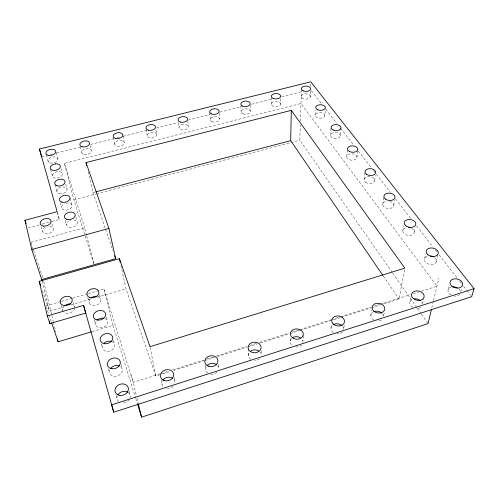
<?xml version="1.0" encoding="UTF-8"?>
<svg xmlns="http://www.w3.org/2000/svg" width="499" height="499" viewBox="0 0 499 499"><rect width="100%" height="100%" fill="white"/><g stroke="black" fill="none" stroke-linecap="round" stroke-linejoin="round"><path stroke-width="0.37" stroke-dasharray="2.5 1.87" d="M280.594 104.247A4.628 2.713 -1.1 0 0 274.238 101.459A4.628 2.713 -1.1 0 0 273.184 106.131A4.628 2.713 -1.1 0 0 280.594 104.247L280.65 97.299M290.2 341.017L290.299 337.137M301.178 96.151L301.396 89.209M392.308 272.516L299.83 140.244L300.317 124.943M300.435 121.12L301.228 95.789M310.546 86.452L310.677 83.37M310.341 96.756A4.603 2.657 0.3 0 0 303.885 94.03A4.603 2.657 0.3 0 0 303.049 98.609A4.603 2.657 0.3 0 0 310.341 96.756L310.627 89.801M303.261 335.59L302.937 342.576A6.418 5.165 4.5 0 0 302.438 339.913M315.393 115.001L315.636 110.042M324.874 115.668A4.765 2.826 1.2 0 0 318.137 112.755A4.765 2.826 1.2 0 0 317.389 117.621A4.765 2.826 1.2 0 0 324.874 115.668L325.298 108.576M330.55 135.104L331.037 127.956M340.38 135.834A4.934 3.013 2.3 0 0 333.332 132.715A4.934 3.013 2.3 0 0 332.677 137.899A4.934 3.013 2.3 0 0 340.38 135.834L340.954 128.68M330.974 328.018L331.355 323.751M346.749 156.592L347.329 150.105M356.96 157.397A5.121 3.212 3.5 0 0 349.568 154.048A5.121 3.212 3.5 0 0 349.026 159.58A5.121 3.212 3.5 0 0 356.96 157.397L357.696 150.18M344.148 325.254L343.68 329.521A6.4 5.009 8.3 0 0 343.062 326.932M364.102 179.603L364.931 172.348M374.718 180.495L375.367 175.411M382.733 204.316L383.768 197.03M370.826 315.312L371.574 310.291M393.786 205.301L394.59 200.193M384.111 313.179L383.506 316.765A6.4 4.84 11 0 0 382.777 314.245M402.793 230.918L403.685 225.804M383.481 303.985L399.057 299.057L404.839 268.131M414.32 232.01L415.156 227.619M410.028 301.695L411.064 296.637M424.649 258.563L425.585 254.178M422.547 304.053L423.676 298.995M436.307 261.938L437.985 254.627M431.797 307.933L433.406 301.203M433.581 300.454L438.895 278.236M448.077 289.582L449.2 285.216M460.752 291.815L461.756 288.179M159.961 373.901L133.221 382.359L103.923 289.121L99.451 290.412M160.703 373.664L168.868 371.081M172.585 369.902L203.779 360.035M206.748 359.093L213.429 356.978M216.404 356.036L246.855 346.406M249.824 345.464L256.505 343.349M259.48 342.408L289.183 333.008M292.158 332.066L298.839 329.951M299.581 329.72L330.775 319.847M331.517 319.616L339.688 317.027M340.43 316.796L370.882 307.159M373.851 306.218L379.795 304.34M380.537 304.103L410.24 294.703M413.216 293.761L418.411 292.121M421.381 291.179L436.981 286.245L300.984 103.524L64.421 163.398L73.871 199.743L84.961 235.366M120.901 265.462L125.979 288.84L155.863 376.065L159.574 374.892M162.537 373.951L169.953 371.605M173.658 370.433L204.06 360.802M204.796 360.571L214.439 357.515M217.402 356.579L247.061 347.185M247.803 346.955L257.44 343.898M260.403 342.963L289.32 333.806M290.062 333.569L299.699 330.519M300.442 330.282L340.48 317.607M341.222 317.37L370.882 307.977M371.624 307.746L380.519 304.926M92.228 331.592L112.986 325.379L103.923 289.121M42.427 290.761L49.37 311.114L64.246 306.791M70.939 304.845L91.766 298.789M96.974 297.273L125.979 288.84M45.796 305.924L60.703 301.614M61.446 301.402L71.881 298.383M72.623 298.171L87.531 293.861M88.273 293.643L98.708 290.624M30.882 242.333L84.643 227.744L86.545 235.204M28.256 227.793L39.365 224.824M42.328 224.032L51.21 221.656M51.952 221.456L59.356 219.479L57.454 212.749M88.111 171.575L93.001 192.583L95.253 191.99M73.871 199.743L95.714 193.992M96.463 193.793L299.83 140.244M41.629 156.68L46.157 155.545M49.937 154.603L52.956 153.848M56.73 152.906L80.133 147.055M90.706 144.417L113.36 138.759M117.134 137.818L120.153 137.063M123.172 136.308L146.581 130.457M156.393 128.006L178.293 122.536M188.104 120.084L210.004 114.614M219.816 112.163L241.709 106.692M251.527 104.241L271.911 99.151M281.729 96.694L302.113 91.604M311.376 90.756L321.425 103.667M325.735 109.2L336.738 123.34M340.567 128.255L353.492 144.853M358.276 150.997L371.194 167.595M373.589 170.67L390.337 192.184M395.601 198.945L410.914 218.618M416.659 225.991L432.932 246.893M435.321 249.968L437.236 252.425M439.151 254.883L457.334 278.242M459.729 281.317L461.644 283.775M463.559 286.233L466.428 289.919M466.908 290.537L470.738 295.452M392.75 273.159L416.877 307.658M417.32 308.301L420.894 313.409M421.343 314.052L428.042 323.639M383.257 275.966L399.057 299.057M46.051 306.66L51.335 322.036M93.001 192.583L105.326 228.567M105.582 229.303L112.874 250.598M31.125 243.063L33.308 249.6M33.552 250.33L42.783 277.943M61.134 305.444L62.699 310.328M64.421 163.398L84.643 227.744M41.093 226.54L42.64 231.467M85.192 236.108L93.974 264.314M112.986 325.379L135.572 397.921M135.797 398.657L137.412 403.841M73.022 301.995L74.501 306.885A6.15 4.503 -18.1 0 0 71.956 304.328M51.865 223.652L53.337 228.586M57.335 212.431L59.356 219.479M54.977 184.611L56.936 191.628M50.536 169.286L52.495 176.284M46.363 154.958L48.11 161.233M87.787 297.71L89.146 302.619M65.244 220.065L66.623 225.005M60.279 202.962L61.651 207.89M108.395 368.755L109.531 372.859M101.197 343.954L102.345 348.102M94.211 319.847L95.558 324.724M116.13 395.42L117.153 399.119M56.113 152.526L57.784 158.801M65.725 184.087L67.028 189.009M60.928 168.462L62.232 173.365M75.879 217.215L77.183 222.161M70.134 198.172L71.993 205.214M99.507 294.304L100.779 299.225M106.424 316.977L107.497 321.169M113.541 340.206L114.602 344.366M86.732 235.952L93.781 263.566M120.976 364.407L122.124 368.929M129.166 391.266L130.102 394.983M131.424 374.861L136.302 395.22M137.032 398.252L138.298 403.548M43.75 281.679L53.281 321.512M53.462 322.267L55.794 332.035M42.215 280.987L49.37 311.114M80.264 146.494L81.742 152.775M90.157 145.502L91.242 150.386M150.168 347.429L155.863 376.065M113.441 137.481L114.789 144.467M161.227 380.263L162.088 384.76M122.997 135.884L124.263 142.876A4.847 2.944 -9.2 0 1 116.984 146.101A4.847 2.944 -9.2 0 1 117.134 140.943A4.847 2.944 -9.2 0 1 124.263 142.876M174.245 377.631L175.006 382.147M146.157 129.409L147.093 135.56M155.962 130.114L156.611 134.736A4.784 2.907 -7.4 0 1 149.525 137.899A4.784 2.907 -7.4 0 1 149.419 132.846A4.784 2.907 -7.4 0 1 156.611 134.736M178.449 122.935L178.973 127.551M205.12 364.794L205.638 369.354M187.78 120.571L188.404 126.734A4.734 2.863 -5.7 0 1 181.505 129.84A4.734 2.863 -5.7 0 1 181.156 124.893A4.734 2.863 -5.7 0 1 188.404 126.734M218.294 364.376L218.643 368.181M209.792 112.743L210.31 119.679M219.311 113.473L219.66 118.874M248.134 348.795L248.415 355.7M240.88 105.769L241.117 111.938M250.217 104.965L250.386 111.14M261.189 350.703L261.264 354.546A6.462 5.314 -0.5 0 0 260.048 351.988M271.394 97.386L271.412 104.328M217.545 365.555A6.531 5.445 -6.7 0 1 218.543 369.609M217.065 372.21A6.531 5.445 -6.7 0 1 210.859 374.2M207.821 373.04A6.531 5.445 -6.7 0 1 206.312 366.565M301.72 345.04A6.418 5.165 4.5 0 1 295.801 346.942M291.51 344.871A6.418 5.165 4.5 0 1 291.435 338.571M459.766 294.323A6.412 4.516 14.5 0 1 454.364 296.057M451.171 295.09A6.412 4.516 14.5 0 1 450.921 287.118M458.531 288.647A6.412 4.516 14.5 0 1 460.515 292.096M128.418 392.582A6.799 5.62 -20.1 0 1 130.058 397.953M129.366 399.406A6.799 5.62 -20.1 0 1 121.781 402.787M118.812 401.558A6.799 5.62 -20.1 0 1 117.234 396.15M98.166 296.705A6.063 4.472 -15.8 0 1 99.688 303.136A6.063 4.472 -15.8 0 1 90.93 304.789A6.063 4.472 -15.8 0 1 90.968 298.065M111.788 341.547A6.406 4.996 -17.5 0 1 113.828 348.327A6.406 4.996 -17.5 0 1 105.146 350.965A6.406 4.996 -17.5 0 1 103.156 344.167M65.887 203.23A5.339 3.468 -13.5 0 1 71.912 206.773A5.339 3.468 -13.5 0 1 63.467 209.736A5.339 3.468 -13.5 0 1 64.589 203.686M73.64 219.866A5.47 3.636 -13.9 0 1 76.621 224.756A5.47 3.636 -13.9 0 1 68.519 226.926A5.47 3.636 -13.9 0 1 68.382 221.282M69.548 220.589A5.47 3.636 -13.9 0 1 70.87 220.109M49.856 226.253A5.539 3.661 -15.4 0 1 52.426 231.53A5.539 3.661 -15.4 0 1 43.818 233.058A5.539 3.661 -15.4 0 1 45.721 226.989M389.85 201.403A5.551 3.668 6.8 0 1 392.688 207.328A5.551 3.668 6.8 0 1 383.625 206.53A5.551 3.668 6.8 0 1 387.006 201.153M411.494 228.33A5.807 3.93 9 0 1 412.923 234.436A5.807 3.93 9 0 1 404.084 233.601A5.807 3.93 9 0 1 405.749 227.793M434.691 257.671A6.088 4.21 11.5 0 1 434.38 263.915A6.088 4.21 11.5 0 1 425.553 262.218A6.088 4.21 11.5 0 1 427.443 256.274M420.57 307.453A6.4 4.678 13 0 1 416.06 308.351M412.891 307.353A6.4 4.678 13 0 1 411.694 299.774M421.599 301.839A6.4 4.678 13 0 1 422.229 303.043M381.473 320.002A6.4 4.84 11 0 1 376.882 320.919M373.739 319.896A6.4 4.84 11 0 1 372.89 312.112M342.588 331.929A6.4 5.009 8.3 0 1 336.806 333.781M333.245 332.434A6.4 5.009 8.3 0 1 332.091 325.641M259.517 358.818A6.462 5.314 -0.5 0 1 254.39 360.459M250.766 359.286A6.462 5.314 -0.5 0 1 248.957 352.986M174.026 379.446A6.643 5.551 -13.6 0 1 174.831 383.612M173.209 386.282A6.643 5.551 -13.6 0 1 167.421 388.378M162.774 386.058A6.643 5.551 -13.6 0 1 162.025 381.872M120.515 366.671A6.599 5.296 -18.6 0 1 121.045 373.545A6.599 5.296 -18.6 0 1 112.93 376.071A6.599 5.296 -18.6 0 1 109.637 370.052M104.79 318.505A6.231 4.728 -16.6 0 1 106.711 324.918A6.231 4.728 -16.6 0 1 98.259 327.425A6.231 4.728 -16.6 0 1 96.376 321.007M74.6 308.07A6.15 4.503 -18.1 0 1 70.515 312.723A6.15 4.503 -18.1 0 1 64.053 312.287M63.192 311.401A6.15 4.503 -18.1 0 1 63.641 306.748M57.441 171.619L56.144 171.899A5.102 3.156 -12.9 0 0 52.376 175.898A5.102 3.156 -12.9 0 0 57.291 178.056L58.601 177.775A5.102 3.156 -12.9 0 0 62.356 173.771A5.102 3.156 -12.9 0 0 57.441 171.619M211.919 121.563A4.691 2.813 -4.1 0 0 219.585 119.61A4.691 2.813 -4.1 0 0 213.447 116.697A4.691 2.813 -4.1 0 0 211.919 121.563M83.869 154.447A4.909 2.982 -10.9 0 0 91.348 151.16A4.909 2.982 -10.9 0 0 84.281 149.176A4.909 2.982 -10.9 0 0 83.869 154.447M242.807 113.778A4.659 2.763 -2.5 0 0 250.348 111.863A4.659 2.763 -2.5 0 0 244.098 109.013A4.659 2.763 -2.5 0 0 242.807 113.778M59.107 193.512A5.221 3.306 -13.2 0 0 67.109 189.869A5.221 3.306 -13.2 0 0 59.743 187.618A5.221 3.306 -13.2 0 0 59.107 193.512M50.162 162.942A4.99 3.019 -12.7 0 0 57.847 159.593A4.99 3.019 -12.7 0 0 50.848 157.559A4.99 3.019 -12.7 0 0 50.162 162.942M365.48 182.179A5.327 3.431 5 0 0 374.475 181.368A5.327 3.431 5 0 0 368.268 176.646A5.327 3.431 5 0 0 365.48 182.179"/><path stroke-width="0.75" d="M382.82 275.329L290.68 140.649L291.297 110.366L86.009 162.568L86.714 165.574M431.442 309.43L428.042 323.639L141.56 417.164L137.412 403.841M474.05 288.672L471.692 296.68L113.747 412.205L111.639 404.864L474.05 288.672L310.74 81.836L39.446 149.026L57.136 211.726L24.95 220.265L31.786 249.531L42.215 280.987M51.59 322.766L58.134 341.803L91.485 331.816M49.944 323.589L85.766 313.054L83.558 305.363L47.293 315.948L49.944 323.589L49.426 321.381M41.86 279.484L115.643 258.675L108.913 228.442L86.009 162.568M47.293 315.948L39.203 281.311L119.423 258.675L150.018 346.68L404.839 268.131L291.297 110.366M31.786 249.531L108.913 228.442M96.008 191.797L290.68 140.649M114.639 255.738L115.643 258.675M39.203 281.311L40.693 285.678M24.95 220.265L26.116 223.777M39.446 149.026L41.629 156.68M83.558 305.363L113.747 412.205M138.479 404.302L141.56 417.164M57.416 338.796L58.134 341.803M119.423 258.675L120.24 262.443M207.26 365.355A6.531 5.445 -6.7 0 1 216.423 364.532M292.601 337.648A6.418 5.165 4.5 0 1 300.373 337.773M117.939 394.709A6.799 5.62 -20.1 0 1 128 392.289M104.197 343.031A6.406 4.996 -17.5 0 1 111.788 341.547M90.968 298.065A6.063 4.472 -15.8 0 1 96.762 296.381M452.418 286.819A6.412 4.516 14.5 0 1 457.196 287.786M408.631 227.538A5.807 3.93 9 0 1 410.116 227.812M430.431 256.012A6.088 4.21 11.5 0 1 433.438 256.879M414.526 298.87A6.4 4.678 13 0 1 420.601 300.754M374.238 311.501A6.4 4.84 11 0 1 381.822 313.129M333.201 324.737A6.4 5.009 8.3 0 1 342.152 325.791M251.059 350.859A6.462 5.314 -0.5 0 1 258.887 350.997M162.948 380.032A6.643 5.551 -13.6 0 1 172.941 378.392M110.329 368.699A6.599 5.296 -18.6 0 1 119.199 365.935M97.399 319.921A6.231 4.728 -16.6 0 1 103.343 318.162M64.683 305.706A6.15 4.503 -18.1 0 1 70.559 303.997M55.352 163.928L54.048 164.202A5.152 3.15 -12.8 0 0 50.231 168.2A5.152 3.15 -12.8 0 0 55.183 170.346L56.506 170.065A5.152 3.15 -12.8 0 0 60.304 166.067A5.152 3.15 -12.8 0 0 55.352 163.928M317.788 109.817A4.809 2.819 1.1 0 0 325.342 107.865A4.809 2.819 1.1 0 0 318.537 104.965A4.809 2.819 1.1 0 0 317.788 109.817M333.238 130.033A4.984 3 2.1 0 0 341.01 127.962A4.984 3 2.1 0 0 333.893 124.856A4.984 3 2.1 0 0 333.238 130.033M61.72 202.132A5.395 3.462 -13.4 0 0 70.022 198.371A5.395 3.462 -13.4 0 0 62.437 195.957A5.395 3.462 -13.4 0 0 61.72 202.132M56.967 185.784A5.271 3.3 -13.1 0 0 65.057 182.141A5.271 3.3 -13.1 0 0 57.628 179.896A5.271 3.3 -13.1 0 0 56.967 185.784M64.252 305.594A6.219 4.51 -17.8 0 0 72.18 299.194A6.219 4.51 -17.8 0 0 62.213 298.053A6.219 4.51 -17.8 0 0 64.252 305.594M89.67 297.473A6.131 4.479 -15.6 0 0 98.921 292.663A6.131 4.479 -15.6 0 0 90.107 289.532A6.131 4.479 -15.6 0 0 89.67 297.473M96.207 319.778A6.3 4.734 -16.3 0 0 105.682 314.713A6.3 4.734 -16.3 0 0 96.588 311.395A6.3 4.734 -16.3 0 0 96.207 319.778M104.634 343.755A6.487 5.015 -17.1 0 0 112.655 336.744A6.487 5.015 -17.1 0 0 102.089 335.447A6.487 5.015 -17.1 0 0 104.634 343.755M112.013 368.798A6.68 5.321 -18.2 0 0 120.215 361.388A6.68 5.321 -18.2 0 0 109.312 359.991A6.68 5.321 -18.2 0 0 112.013 368.798M119.847 395.401A6.886 5.651 -19.6 0 0 128.237 387.548A6.886 5.651 -19.6 0 0 116.978 386.045A6.886 5.651 -19.6 0 0 119.847 395.401M163.903 380.431A6.73 5.576 -13.2 0 0 173.739 374.624A6.73 5.576 -13.2 0 0 163.566 370.726A6.73 5.576 -13.2 0 0 163.903 380.431M208.476 366.235A6.612 5.47 -6.6 0 0 217.944 360.571A6.612 5.47 -6.6 0 0 207.665 356.791A6.612 5.47 -6.6 0 0 208.476 366.235M250.529 351.658A6.543 5.339 -0.6 0 0 261.077 348.246A6.543 5.339 -0.6 0 0 252.226 342.514A6.543 5.339 -0.6 0 0 250.529 351.658M292.994 338.141A6.499 5.183 4.2 0 0 303.292 334.817A6.499 5.183 4.2 0 0 294.242 329.24A6.499 5.183 4.2 0 0 292.994 338.141M333.213 323.994A6.481 5.021 7.9 0 0 344.198 322.965A6.481 5.021 7.9 0 0 336.894 315.954A6.481 5.021 7.9 0 0 333.213 323.994M373.707 311.127A6.475 4.859 10.7 0 0 384.554 310.11A6.475 4.859 10.7 0 0 376.982 303.292A6.475 4.859 10.7 0 0 373.707 311.127M413.284 298.545A6.481 4.691 12.7 0 0 424 297.547A6.481 4.691 12.7 0 0 416.166 290.911A6.481 4.691 12.7 0 0 413.284 298.545M451.975 286.251A6.487 4.528 14.1 0 0 462.561 285.266A6.487 4.528 14.1 0 0 454.483 278.81A6.487 4.528 14.1 0 0 451.975 286.251M427.986 254.839A6.156 4.217 11.2 0 0 438.153 253.897A6.156 4.217 11.2 0 0 430.606 247.959A6.156 4.217 11.2 0 0 427.986 254.839M405.868 225.866A5.869 3.93 8.7 0 0 415.642 224.974A5.869 3.93 8.7 0 0 408.562 219.491A5.869 3.93 8.7 0 0 405.868 225.866M385.403 199.064A5.614 3.668 6.6 0 0 394.815 198.209A5.614 3.668 6.6 0 0 388.16 193.138A5.614 3.668 6.6 0 0 385.403 199.064M366.409 174.201A5.383 3.424 4.9 0 0 375.491 173.378A5.383 3.424 4.9 0 0 369.216 168.674A5.383 3.424 4.9 0 0 366.409 174.201M349.762 151.652A5.171 3.206 3.4 0 0 357.771 149.463A5.171 3.206 3.4 0 0 350.304 146.126A5.171 3.206 3.4 0 0 349.762 151.652M303.311 90.887A4.647 2.651 0.2 0 0 310.659 89.034A4.647 2.651 0.2 0 0 304.147 86.321A4.647 2.651 0.2 0 0 303.311 90.887M273.178 98.409A4.672 2.701 -1.1 0 0 280.656 96.525A4.672 2.701 -1.1 0 0 274.244 93.756A4.672 2.701 -1.1 0 0 273.178 98.409M242.533 106.062A4.697 2.757 -2.6 0 0 250.136 104.148A4.697 2.757 -2.6 0 0 243.83 101.309A4.697 2.757 -2.6 0 0 242.533 106.062M211.358 113.847A4.734 2.807 -4.1 0 0 219.092 111.895A4.734 2.807 -4.1 0 0 212.905 108.994A4.734 2.807 -4.1 0 0 211.358 113.847M180.657 122.13A4.778 2.851 -5.7 0 0 187.624 119.03A4.778 2.851 -5.7 0 0 180.314 117.203A4.778 2.851 -5.7 0 0 180.657 122.13M148.371 130.202A4.828 2.9 -7.4 0 0 155.532 127.039A4.828 2.9 -7.4 0 0 148.278 125.162A4.828 2.9 -7.4 0 0 148.371 130.202M115.519 138.41A4.89 2.938 -9.1 0 0 122.873 135.185A4.89 2.938 -9.1 0 0 115.681 133.264A4.89 2.938 -9.1 0 0 115.519 138.41M82.079 146.762A4.959 2.975 -10.8 0 0 89.633 143.475A4.959 2.975 -10.8 0 0 82.503 141.504A4.959 2.975 -10.8 0 0 82.079 146.762M48.035 155.27A5.034 3.006 -12.5 0 0 55.801 151.921A5.034 3.006 -12.5 0 0 48.74 149.9A5.034 3.006 -12.5 0 0 48.035 155.27M66.785 219.317A5.526 3.636 -13.7 0 0 75.23 215.343A5.526 3.636 -13.7 0 0 67.39 212.848A5.526 3.636 -13.7 0 0 66.785 219.317M43.75 226.091A5.595 3.661 -15.2 0 0 51.029 220.839A5.595 3.661 -15.2 0 0 42.097 219.972A5.595 3.661 -15.2 0 0 43.75 226.091"/></g></svg>
